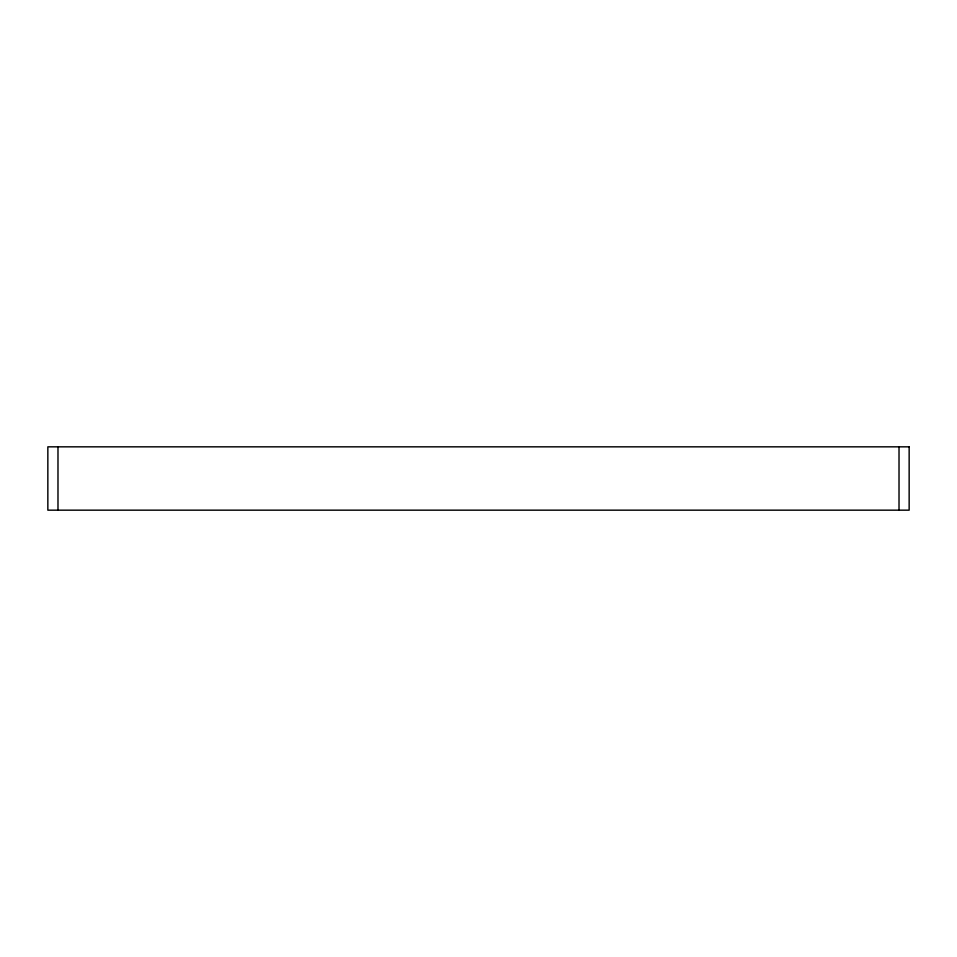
<?xml version="1.0" encoding="UTF-8"?>
<svg xmlns="http://www.w3.org/2000/svg" width="957" height="957" viewBox="0 0 957 957"><rect width="100%" height="100%" fill="white"/><g stroke="black" fill="none" stroke-linecap="round" stroke-linejoin="round"><path stroke-width="1.44" d="M899.018 446.835L899.018 510.165M57.982 446.835L57.982 510.165M909.15 446.835L47.85 446.835L47.85 510.165L909.15 510.165L909.15 446.835"/></g></svg>
